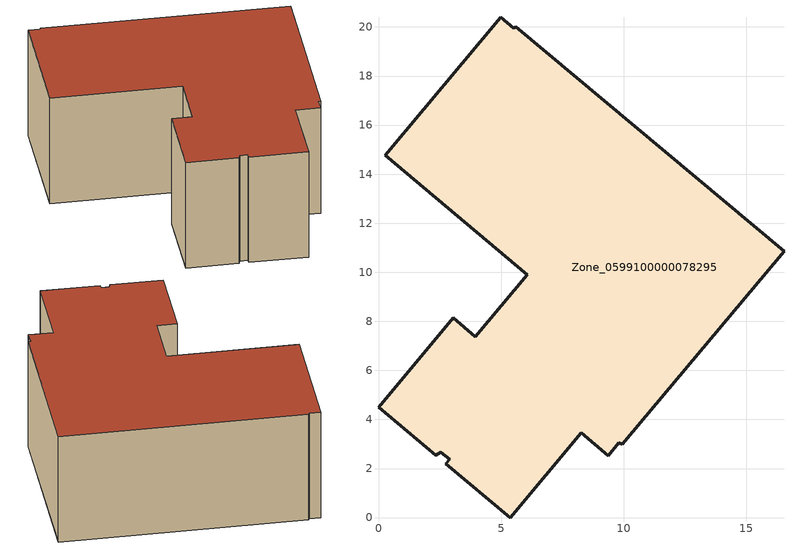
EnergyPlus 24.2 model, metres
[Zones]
Zone_0599100000078295
 floor ground (C_G): 0.27,14.77 4.98,20.39 5.51,19.96 5.6,20.01 16.53,10.86 9.93,2.98 9.8,3.06 9.37,2.53 8.26,3.46 5.37,0 2.75,2.19 2.9,2.37 2.53,2.67 2.34,2.53 0,4.49 3.05,8.14 3.95,7.38 6.07,9.91 z0
 wall outside (C_F): 2.75,2.19 5.37,0 8.26,3.46 9.37,2.53 9.8,3.06 9.93,2.98 16.53,10.86 5.6,20.01 5.51,19.96 4.98,20.39 0.27,14.77 6.07,9.91 3.95,7.38 3.05,8.14 0,4.49 2.34,2.53 2.53,2.67 2.9,2.37 2.75,2.19 z0:6.96
 roof outside (C_R): 0.27,14.77 6.07,9.91 3.95,7.38 3.05,8.14 0,4.49 2.34,2.53 2.53,2.67 2.9,2.37 2.75,2.19 5.37,0 8.26,3.46 9.37,2.53 9.8,3.06 9.93,2.98 16.53,10.86 5.6,20.01 5.51,19.96 4.98,20.39 z6.96
[BUILDING]
Pand.0599100000078295: North Axis=0; Terrain=City; Loads Convergence Tolerance Value=0.04; Temperature Convergence Tolerance Value=0.4; Solar Distribution=FullExterior; Maximum Number of Warmup Days=25; Minimum Number of Warmup Days=1
[Site:Location]
Rotterdam.The.Hague.AP_ZH_NLD Design_Conditions: Latitude=51.96; Longitude=4.45; Time Zone=1; Elevation=-4.5
[SITE:GROUNDTEMPERATURE:BUILDINGSURFACE]
18, 18, 18, 18, 18, 18, 18, 18, 18, 18, 18, 18
[MATERIAL] Thermal Absorptance=0.9; Solar Absorptance=0.7; Visible Absorptance=0.7
Name | Roughness | Thickness | Conductivity | Density | Specific Heat
G.D.1975-1991 | MediumSmooth | 0.15 | 0.288461 | 540 | 1210
F.D.1975-1991 | Rough | 0.3 | 0.230769 | 1920 | 840
R.D.1975-1991 | MediumRough | 0.2 | 0.153846 | 1500 | 1000
[CONSTRUCTION]
C_G: G.D.1975-1991
C_F: F.D.1975-1991
C_R: R.D.1975-1991
[ZONE]
Zone_0599100000078295: Type=1; Multiplier=1; Ceiling Height=Autocalculate; Volume=Autocalculate; Floor Area=autocalculate; Part of Total Floor Area=Yes
[ZONEINFILTRATION:DESIGNFLOWRATE]
Infil_Zone_0599100000078295: Zone or ZoneList or Space or SpaceList=Zone_0599100000078295; Schedule=AlwaysOn; Design Flow Rate Calculation Method=Flow/Area; Flow Rate per Floor Area=0.0042; Constant Term Coefficient=1; Temperature Term Coefficient=0; Velocity Term Coefficient=0; Velocity Squared Term Coefficient=0
[HVACTEMPLATE:ZONE:IDEALLOADSAIRSYSTEM]
Zone_0599100000078295: Maximum Heating Supply Air Temperature=50; Minimum Cooling Supply Air Temperature=13; Maximum Heating Supply Air Humidity Ratio=0.0156; Minimum Cooling Supply Air Humidity Ratio=0.0077; Heating Limit=NoLimit; Cooling Limit=NoLimit; Dehumidification Control Type=ConstantSensibleHeatRatio; Cooling Sensible Heat Ratio=0.7; Dehumidification Setpoint=60; Humidification Control Type=None; Humidification Setpoint=30; Outdoor Air Method=None; Outdoor Air Flow Rate per Person=0.00944; Outdoor Air Flow Rate per Zone Floor Area=0; Outdoor Air Flow Rate per Zone=0; Demand Controlled Ventilation Type=None; Outdoor Air Economizer Type=NoEconomizer; Heat Recovery Type=None; Sensible Heat Recovery Effectiveness=0.7; Latent Heat Recovery Effectiveness=0.65
[ZONECONTROL:THERMOSTAT]
ThermostatControl_Zone_0599100000078295: Zone or ZoneList=Zone_0599100000078295; Control Type Schedule=DualSetpointControlType; Control 1=Thermostat_Zone_0599100000078295; Temperature Difference Between Cutout And Setpoint=0
[THERMOSTATSETPOINT:DUALSETPOINT]
Thermostat_Zone_0599100000078295: Heating Setpoint Temperature Schedule=HeatingSetpoint_Zone_0599100000078295; Cooling Setpoint Temperature Schedule=CoolingSetpoint_Zone_0599100000078295
[SCHEDULE:COMPACT]
HeatingSetpoint_Zone_0599100000078295: Through: 12/31, For: AllDays, Until: 24:00, 21
CoolingSetpoint_Zone_0599100000078295: Through: 12/31, For: AllDays, Until: 24:00, 24
DualSetpointControlType: Through: 12/31, For: AllDays, Until: 24:00, 4
AlwaysOn: Through: 12/31, For: AllDays, Until: 24:00, 1
